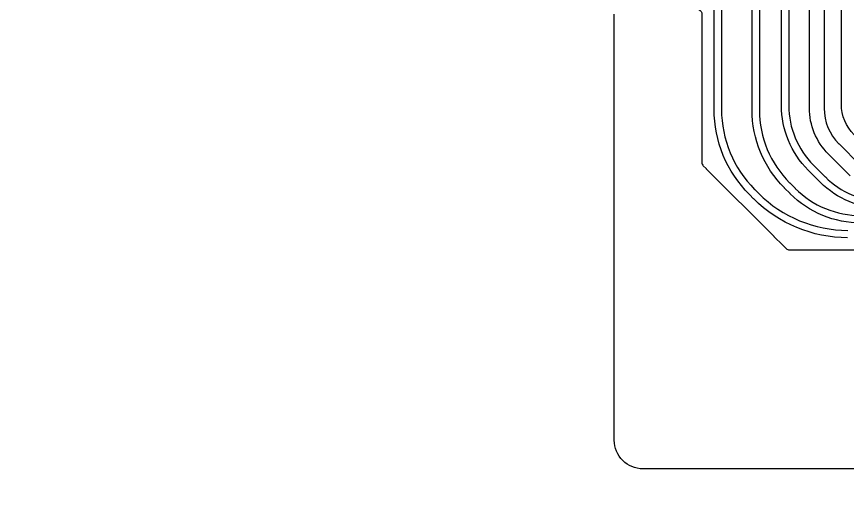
# Model space of a CAD drawing. Header units: millimetres. Extents: x 3440 to 3572, y 2 to 96.
# Drawn here: x 3521.59 to 3530.21, y 46.28 to 51.18 of the extents above; entities that cross this region are included whole.
import ezdxf

# ---------------------------------------------------------------- set-up
doc = ezdxf.new("R2010")
doc.units = ezdxf.units.MM
doc.header["$LTSCALE"] = 23.1
doc.layers.add('gbr-dxf', color=7, linetype='CONTINUOUS')
doc.layers.add('gbr-outline-dxf', color=2, linetype='CONTINUOUS')

msp = doc.modelspace()

# ---------------------------------------------------------------- linework, layer by layer
at = {"layer": 'gbr-dxf', "linetype": 'Continuous'}
for points in [[(3530.2771, 49.9485, -0.19468), (3530.1459, 50.2667, -0.010745), (3530.1458, 50.2697), (3530.1458, 53.4471, -0.007697), (3530.1458, 53.449, -0.011768), (3530.1459, 53.4524, 0.198646), (3528.4871, 57.4563, -0.008795), (3528.4854, 57.4579), (3525.9145, 60.0288, -0.041071)], [(3525.7739, 59.9073), (3528.315, 57.3663, -0.013686), (3528.3179, 57.3635, -0.198913), (3529.9663, 53.3841, -0.007684), (3529.9663, 53.3821), (3529.9663, 50.2273, -0.007344), (3529.9662, 50.2255, 0.198037), (3530.1207, 49.8545, -0.008541), (3530.1223, 49.8529), (3530.3424, 49.6328, -0.01376)], [(3530.2375, 49.5221), (3530.0129, 49.7467, -0.009258), (3530.0112, 49.7485, -0.197955), (3529.8138, 50.2273, -0.007691), (3529.8139, 50.2293), (3529.8139, 53.3841, -0.007639), (3529.8139, 53.386, 0.198631), (3528.213, 57.2529, -0.013852), (3528.21, 57.2557), (3525.6624, 59.8033, -0.041025)], [(3530.5803, 49.1847, -0.197764), (3529.9279, 49.4544, -0.01972), (3529.9258, 49.4564), (3529.8021, 49.5801, -0.012236), (3529.801, 49.5813, -0.198468), (3529.5235, 50.2527, -0.01087), (3529.5235, 50.2541), (3529.5235, 53.4458, -0.010844), (3529.5236, 53.4471, 0.19869), (3528.0506, 57.0049, -0.019288), (3528.0485, 57.0068), (3525.5329, 59.5224, -0.042856)], [(3525.5887, 59.5744), (3528.1004, 57.0627, -0.019676), (3528.1025, 57.0607, -0.198904), (3529.5998, 53.4458, -0.01087), (3529.5997, 53.4444), (3529.5997, 50.2527, -0.010722), (3529.5997, 50.2514, 0.198521), (3529.856, 49.634, -0.012506), (3529.8572, 49.6328), (3529.9777, 49.5123, -0.019717), (3529.9798, 49.5103, 0.198972), (3530.5817, 49.2609, -0.010857)], [(3525.3895, 59.3347), (3527.9302, 56.794, -0.01212), (3527.9313, 56.7928, -0.198692), (3529.2949, 53.5018, -0.016823), (3529.295, 53.4994), (3529.295, 53.4994, -0.01087), (3529.2949, 53.498), (3529.2949, 50.208, -0.010757), (3529.2949, 50.2067, 0.198637), (3529.6091, 49.4496, -0.012534), (3529.6103, 49.4484), (3529.6653, 49.3934, -0.019705), (3529.6674, 49.3915, 0.198958), (3530.3503, 49.1085, -0.01087)], [(3530.3489, 49.0323, -0.197884), (3529.6155, 49.3356, -0.019695), (3529.6134, 49.3375), (3529.5552, 49.3957, -0.012167), (3529.5541, 49.3968, -0.198591), (3529.2187, 50.208, -0.01087), (3529.2187, 50.2094), (3529.2187, 53.4974, -0.014135), (3529.2187, 53.4994, 0.19892), (3527.8763, 56.7401, -0.012506), (3527.8751, 56.7413), (3525.3338, 59.2826, -0.042133)], [(3525.1076, 59.1655), (3527.744, 56.529, -0.019676), (3527.7461, 56.5271, -0.198902), (3528.9015, 53.7376, -0.01087), (3528.9015, 53.7363), (3528.9015, 50.2131, -0.010769), (3528.9015, 50.2118, 0.19862), (3529.2459, 49.3815, -0.012055), (3529.247, 49.3804), (3529.2868, 49.3406, -0.019359), (3529.2889, 49.3386, 0.198916), (3530.2124, 48.9561, -0.01087)], [(3530.211, 48.8799, -0.198101), (3529.2371, 49.2827, -0.019968), (3529.2349, 49.2847), (3529.192, 49.3276, -0.012668), (3529.1908, 49.3288, -0.198561), (3528.8253, 50.2131, -0.01087), (3528.8253, 50.2145), (3528.8253, 53.7376, -0.010831), (3528.8253, 53.739, 0.198623), (3527.6942, 56.4712, -0.019306), (3527.6921, 56.4731), (3525.0518, 59.1135, -0.042015)], [(3528.6727, 53.4775), (3528.6727, 51.3226, -0.01546), (3528.6726, 51.3212, -0.150288), (3528.6589, 51.2791, -0.040249), (3528.6574, 51.2765, 0.461082), (3528.6656, 51.2477, -0.041786), (3528.6683, 51.2462, -0.296678), (3528.6981, 51.2005), (3528.6981, 49.6624, 0.199755), (3528.7128, 49.627), (3528.741, 49.599, 0.012288), (3528.7463, 49.5931), (3529.4453, 48.8944), (3529.4453, 48.8943, 0.017783), (3529.4461, 48.8933), (3529.5386, 48.8009, 0.0128), (3529.5447, 48.7953), (3529.5724, 48.7674, 0.199709), (3529.6079, 48.7526), (3529.6475, 48.7526, 0.012588), (3529.6557, 48.7524), (3531.6534, 48.7524, -0.128276)], [(3533.0859, 46.4804), (3528.0859, 46.4804, -0.414221), (3527.7893, 46.777), (3527.7893, 51.2005, -0.297836)]]:
    msp.add_lwpolyline(points, format="xyb", dxfattribs=at)
at = {"layer": 'gbr-outline-dxf', "linetype": 'Continuous', "const_width": 0.000025}
msp.add_lwpolyline([(3541.5863, 48.1533), (3541.5863, 55.5349, 0.211094), (3541.4229, 55.9046), (3535.7496, 61.0709, -0.211095), (3535.5863, 61.4406), (3535.5863, 69.3438, 0.414217), (3535.0863, 69.8438), (3522.0863, 69.8438, 0.414217), (3521.5863, 69.3438), (3521.5863, 61.4406, 0.211094), (3521.7497, 61.0709), (3527.4229, 55.9046, -0.211095), (3527.5863, 55.5349), (3527.5863, 46.7771, 0.414217), (3528.0863, 46.2771), (3533.0863, 46.2771, 0.414217), (3533.5863, 46.7771), (3533.5863, 47.1533, -0.414217), (3534.0863, 47.6533), (3541.0863, 47.6533, 0.414217)], format="xyb", close=True, dxfattribs=at)

doc.saveas('drawing.dxf')
